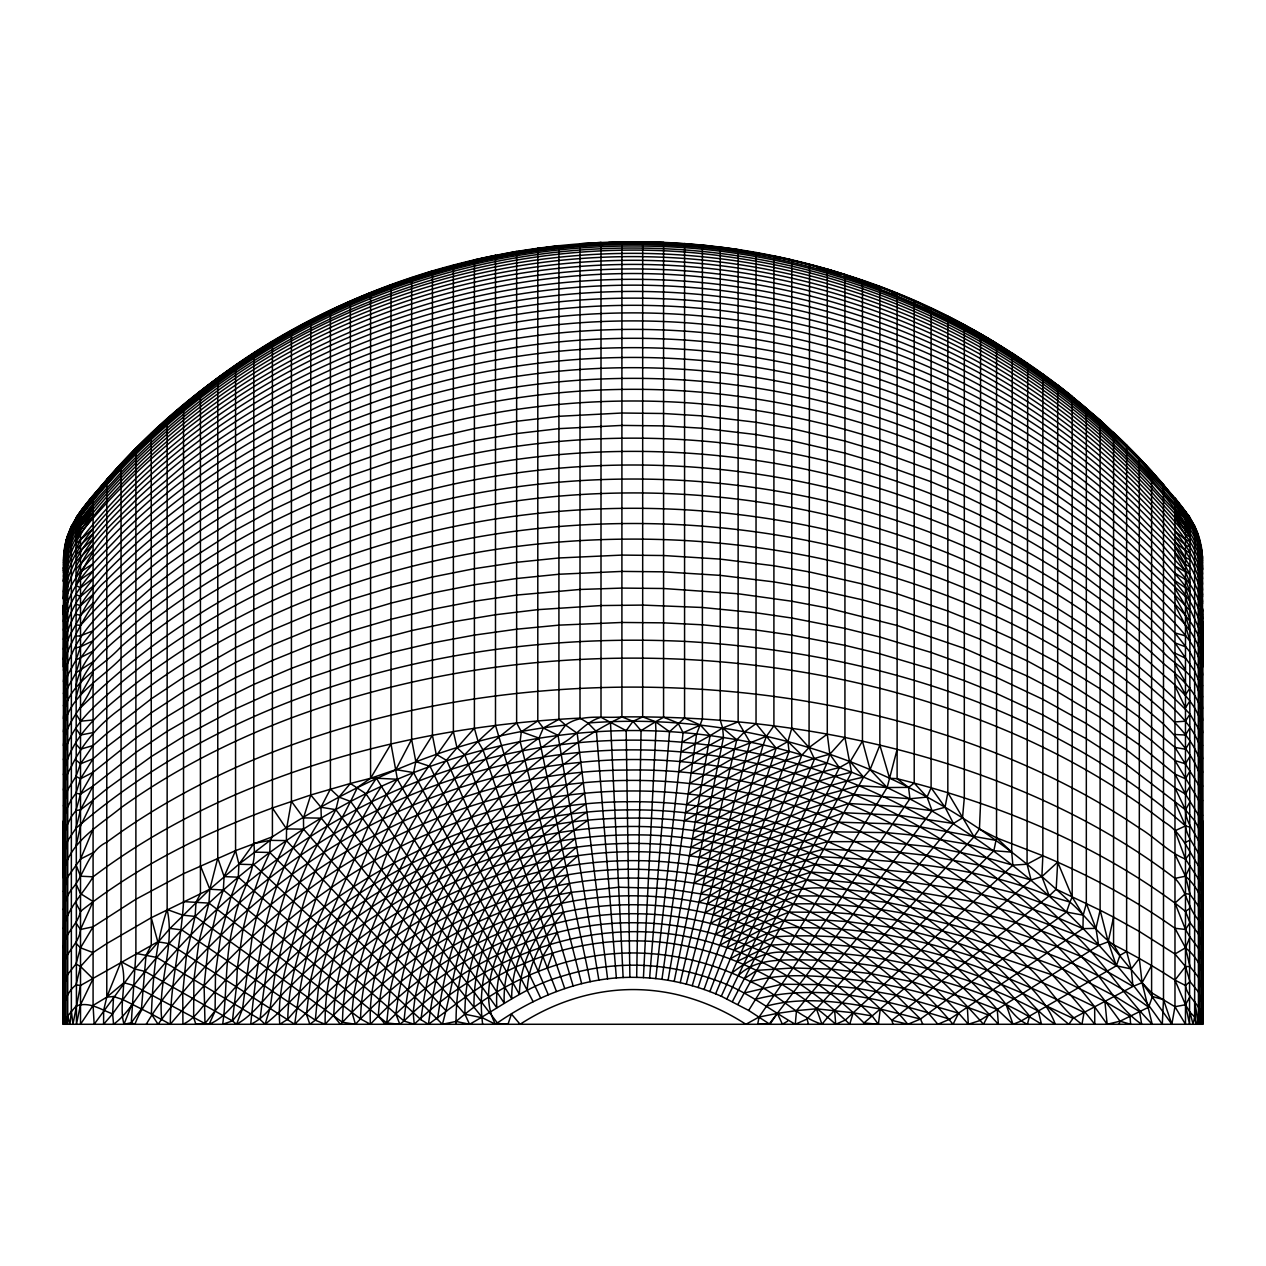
<?xml version="1.0" encoding="UTF-8"?>
<svg xmlns="http://www.w3.org/2000/svg" width="1266" height="1266" viewBox="0 0 1266 1266"><rect width="100%" height="100%" fill="white"/><g stroke="black" fill="none" stroke-linecap="round" stroke-linejoin="round"><path stroke-width="1.5" d="M63.949 602.331L63.474 667.245L63.474 605.575L63.933 654.395M63.933 860.864L63.3 1024.273L1202.7 1024.273L1202.526 608.677L1202.067 654.395M63.3 876.942L63.474 820.795L63.87 1024.273L63.933 1014.398M63.791 868.555L63.933 831.445M1202.526 933.453C1202.004 928.611 1200.5 923.927 1198.269 919.607C1187.302 907.421 1186.685 890.346 1174.975 878.382C1147.091 857.003 1117.292 838.187 1086.323 821.602C1010.79 781.375 928.69 754.33 844.928 737.492C797.896 728.14 750.232 722.047 702.393 719.009C675.601 717.363 648.746 716.683 621.907 716.904C602.98 718.677 582.123 713.375 565.57 725.086C459.969 735.973 360.351 778.685 272.412 836.81L270.149 840.355L238.926 864.219L209.824 889.238L170.04 928.421L134.75 968.981L94.159 1024.273L93.083 1005.426L93.083 495.623L80.518 511.448L80.518 1024.273L93.083 1005.426L106.787 997.149L113.56 996.516L122.944 999.634L151.35 1013.971L158.076 1024.273L161.732 1019.209C157.633 982.21 175.294 946.082 167.144 909.526L167.144 418.872C210.71 380.211 259.055 346.979 310.756 320.156M1202.7 621.258L1202.526 667.245L1202.067 605.512M1202.526 556.011L1202.7 1024.273L1202.526 820.795L1202.13 1024.273L1202.067 1014.398M1126.629 445.031L1139.321 457.865L1139.321 958.473L1142.074 982.701L1152.218 1024.273C1124.588 995.931 1103.303 961.843 1074.565 934.324C1052.901 912.074 1029.844 891.217 1005.457 871.973C957.333 834.31 903.924 803.34 847.049 780.916C776.976 753.412 701.633 739.265 626.322 740.167C526.925 741.227 428.288 768.747 341.836 817.583C291.259 846.131 244.734 881.642 203.335 922.328C185.944 939.514 169.422 957.571 153.803 976.387C139.228 991.357 130.525 1011.945 113.56 1024.273L112.627 1013.876C100.869 1009.714 88.889 1000.963 76.007 1006.169L67.731 1015.949L64.36 1024.273L63.996 550.726L63.3 1024.273L63.474 559.54M844.928 274.532C670.11 218.306 473.516 235.096 310.756 320.124L310.756 794.985L303.492 817.883L303.571 829.167L464.907 1014.193L482.552 1017.864L495.481 1024.273C536.452 995.345 585.841 976.007 636.671 977.399L641.055 730.656L633 721.303L621.907 716.904C556.043 749.14 502.475 801.821 459.558 860.674C428.478 908.355 409.361 964.423 403.996 1021.013L399.819 1024.273L386.731 1022.96L223.322 890.014L209.824 889.238L151.255 917.708L106.787 943.566L93.083 952.586L80.518 966.528L76.007 984.885C64.075 994.411 61.844 1009.936 63.569 1024.273L63.474 1007.404M63.3 614.263L63.474 605.575M67.731 1015.949L67.557 1024.273L66.069 1019.035L66.069 540.297L71.355 526.039L71.355 1010.917L69.962 1024.273L67.731 1015.949L67.731 534.869M64.36 1024.273L64.867 1001.216M863.95 1024.273L863.982 1022.944C804.195 963.6 722.744 923.674 637.637 922.787C550.299 920.936 465.698 960.498 403.996 1021.013L238.261 877.18L224.114 876.61L217.768 858.047L217.768 377.901M1063.472 389.912C1099.869 418.002 1133.181 449.936 1163.501 484.467L1163.501 999.681L1162.283 1024.273C1060.069 877.385 902.658 764.031 723.472 737.572C571.583 713.312 412.146 752.795 286.401 840.608L270.149 840.355L269.8 852.461L261.144 871.499L247.756 909.89L243.025 929.133L237.391 967.509L236.473 986.562L232.406 1020.902L236.552 1024.273C255.764 1013.607 267.094 994.095 283.125 979.631C298.38 964.407 314.411 949.991 331.201 936.476C362.899 911.203 397.334 889.302 433.969 871.91C497.855 841.605 568.576 825.464 639.346 826.508C696.3 827.299 752.969 839.105 805.762 860.405C852.414 879.316 896.012 905.443 935.289 936.872C955.608 953.266 974.804 971.006 992.861 989.87C1005.441 1000.124 1012.262 1017.69 1027.406 1024.273L1029.574 1016.076C932.124 897.151 783.417 815.193 627.493 818.153C473.041 818.944 327.894 902.357 232.406 1020.902L222.689 1024.273C227.358 990.344 224.683 955.608 234.036 922.265C237.739 895.125 257.947 871.578 253.786 843.567L253.786 353.103L272.412 341.551L272.412 836.81L235.571 850.641L183.538 873.714L135.889 899.24L93.083 926.807L80.518 929.466C79.331 944.214 64.202 952.428 63.474 967.303M636.671 977.399C663.7 977.858 690.587 983.619 715.606 993.842L814.497 759.078L809.053 747.541L809.56 264.262M151.255 433.51L167.144 418.919L135.889 448.512L135.889 953.409L131.284 1022.754L134.892 1024.273C145.194 996.88 168.362 977.02 186.513 954.754C203.225 936.618 220.838 919.338 239.321 903.022C276.906 870.074 318.162 841.304 362.329 817.915C447.61 772.719 544.111 748.523 640.707 749.931C713.802 750.912 786.55 766.373 853.98 794.478C912.454 818.96 966.923 852.667 1015.459 893.385C1038.658 912.992 1060.576 934.102 1081.085 956.495C1103.477 977.099 1116.549 1007.087 1141.663 1024.273L1139.558 1011.645L1114.697 996.152L1062.063 968.522L1037.534 959.486L964.645 936.84L919.844 924.924L897.483 920.366L853.173 914.084L831.398 912.422L788.955 912.09L752.621 927.187L719.816 945.322C611.842 909.178 494.895 947.949 414.235 1024.273L403.996 1021.013M1151.601 471.284L1174.975 498.124L1189.993 517.667L1189.549 1024.273L1185.482 1004.745L1174.975 980.137C1155.193 967.192 1134.637 955.45 1113.574 944.737C1096.878 933.422 1085.611 915.065 1069.944 902.104C1032.122 865.849 990.202 833.835 945.037 807.249C838.076 744.123 711.967 713.438 587.962 722.997L580.002 718.107C462.043 723.93 344.273 747.826 235.571 794.652C185.2 816.57 136.886 843.567 93.083 876.816C83.16 893.796 66.924 908.577 63.474 928.643M1202.526 558.385L1202.004 550.726L1201.64 1024.273L1201.133 545.472L1202.004 551.026M254.26 852.129L269.8 852.461L442.404 1024.273L456.077 1021.425L469.544 1024.273C499.405 1007.704 527.083 985.992 560.68 976.687C587.503 968.031 615.877 964.091 644.046 965.436C668.068 966.591 691.853 971.56 714.42 979.821C744.06 989.442 768.826 1009.097 795.285 1024.273L807.059 1019.019L974.045 836.81L979.441 828.929L980.549 803.34L980.549 333.908L947.823 316.342L914.21 300.548L914.21 783.1L927.044 797.074L932.092 810.778L769.127 1024.115L757.701 1024.273L759.062 1017.041L909.969 798.767L908.545 787.389L897.119 778.717L889.571 778.226L879.854 745.12L879.854 286.559L827.284 269.12L827.284 734.138L829.816 754.251L826.999 763.224L721.288 996.247L715.606 993.842M1042.852 373.976L1042.852 855.753L1041.886 876.61L1049.213 895.853L1069.944 902.104L1072.175 896.961L1072.175 396.305C1033.642 365.431 991.927 338.56 947.823 316.373L947.823 792.69L945.037 807.249L953.456 823.486L796.488 1010.616L795.285 1024.273M63.3 570.713L63.474 567.279M643.429 977.621L655.915 731.052L655.551 721.731L663.574 717.268L678.038 722.997L683.086 732.729L655.788 978.586M71.355 527.21C87.481 497.127 113.623 473.88 135.889 448.433L121.061 463.894L121.061 961.685L106.787 997.149L103.638 1010.379L103.606 1024.273L112.627 1013.876L113.56 996.516M183.538 404.74L183.538 901.614C181.244 942.727 170.388 982.827 170.309 1024.273L151.35 1013.971C152.996 978.745 155.702 943.075 167.144 909.526L182.795 915.176L195.091 916.41L342.5 1022.263L355.445 1024.273C427.338 946.193 530.596 893.574 638.111 895.869C678.513 896.47 718.708 904.399 756.467 918.705C813.832 941.572 868.634 976.228 907.833 1024.273L920.477 1019.051L1066.494 912.074L1069.944 902.104M893.036 1024.273L891.818 1020.317L1049.213 895.853L1056.176 889.238L1057.68 862.162L1057.68 384.959L1100.122 420.011L1100.122 910.222L1095.945 928.405L1098.635 945.417L979.504 1020.681L968.3 1024.273C886.817 928.421 766.167 861.798 638.744 860.674C574.606 859.693 510.546 874.79 452.991 902.911C391.969 931.396 341.678 977.099 294.693 1024.273L169.011 943.597L157.791 941.809L80.518 985.486L76.007 984.885M495.497 255.352L474.402 259.91L474.402 728.282C436.517 770.266 398.837 814.908 381.319 869.726C356.173 914.748 335.585 963.695 333.718 1015.965L340.348 1024.273L342.5 1022.263C342.928 964.945 367.251 912.042 394.058 862.684C413.982 808.23 452.421 763.192 495.497 725.418L495.497 255.273M217.768 858.047L209.824 889.238L208.937 903.101L198.968 941.524L193.888 979.742L193.635 1017.5L195.866 1024.273L209.127 1024.273C229.7 1015.648 239.622 994.237 255.732 979.9C271.098 963.917 287.271 948.725 304.22 934.419C337.262 906.741 373.328 882.608 411.83 863.206C482.124 827.774 560.838 808.737 639.646 809.908C699.196 810.715 758.476 822.932 813.753 845.008C862.447 864.551 908.023 891.533 949.12 924.085C970.31 940.986 990.344 959.296 1009.192 978.76C1024.558 994.032 1036.648 1012.61 1055.306 1024.273C1045.384 997.339 1021.488 979.441 1002.64 958.853C982.748 939.657 961.654 921.727 939.419 905.285C898.86 875.597 854.423 851.1 807.328 833.455C749.899 812.028 688.562 800.982 627.256 801.742C461.03 802.517 305.233 894.097 204.997 1023.561L133.721 985.47L123.926 982.701L106.787 997.149L106.787 479.545L121.061 463.815C102.372 486.666 78.207 506.875 67.731 535.217M391.004 284.755L391.004 743.981L397.397 779.255L386.557 794.716L368.374 826.445L324.254 930.035L318.589 946.889L310.439 980.628L306.435 1014.177L309.838 1024.273L315.313 1020.174L318.557 986.831L321.722 970.057L331.201 936.476L337.579 919.749L353.641 886.58L367.52 851.512L382.728 819.118L391.843 803.324L413.586 772.592L415.818 761.626L432.434 735.293L432.434 270.971L391.004 285.087L350.365 301.514M558.923 719.31L543.336 728.013L539 738.125C487.457 773.035 452.563 825.29 421.594 877.987C400.99 921.648 380.844 967.192 378.344 1016.139L385.196 1024.273L386.731 1022.96L390.007 991.009L397.508 958.995L419.98 899.303L433.969 871.91L442.34 858.475L471.411 817.266L495.955 787.753L524.915 760.296L558.037 735.372L565.57 725.086L558.923 719.31L558.923 245.572M66.069 1019.035L65.69 1024.273L64.867 1021.978L64.867 545.488L63.996 551.881M1201.133 545.773L1199.931 540.297L1199.931 1009.872L1198.269 1021.915L1196.038 1024.273L1194.645 1001.643L1198.269 1021.915L1200.31 1024.273L1201.133 1012.863C1197.81 1002.466 1187.128 996.753 1185.482 985.486L1174.975 980.137L1185.482 966.528L1189.993 966.575L1198.269 976.956L1202.526 989.711M63.632 878.667L63.901 875.075M533.144 1001.707L413.586 772.592L395.894 769.617L370.574 778.305L357.439 787.389C338.37 827.742 313.319 865.643 301.83 909.241C292.668 947.031 276.494 984.632 279.77 1024.273L287.778 1019.225C288.458 977.225 303.555 937.837 316.073 898.401C331.739 856.417 351.014 815.272 376.429 778.226L397.397 779.255L519.361 994.269C520.231 954.248 545.314 920.509 571.425 892.324L618.805 887.229L665.789 888.463L709.672 895.299L735.324 901.914L760.296 910.286L800.017 927.772L844.121 953.82L871.198 973.712L896.36 995.266L920.477 1019.051L922.787 1024.273M907.833 1024.273L891.818 1020.317C825.685 952.079 734.027 905.728 637.953 904.794C536.61 902.642 439.033 951.383 370.4 1024.273L360.541 1018.908C361.68 968.363 382.585 921.711 404.234 877.053C430.187 828.866 457.105 779.508 501.463 745.421L495.497 725.418M649.616 978.017L669.524 731.732L684.574 718.044L684.574 243.547M63.474 947.791C64.028 933.39 77.812 924.971 80.518 911.378C137.867 866.102 204.079 833.155 272.412 807.977L286.559 828.929L303.571 829.167C267.363 887.719 257.409 957.128 250.7 1024.273C268.123 1016.471 276.763 997.386 291.275 985.486C306.166 970.516 321.849 956.321 338.259 943.028C365.7 920.999 395.245 901.566 426.563 885.52C488.644 853.711 557.926 835.718 627.746 834.927C769.506 832.268 905.332 903.94 997.244 1009.477L998.368 1024.273C939.831 960.039 870.692 903.101 788.354 872.48C740.768 854.249 690.017 844.153 639.045 843.441C571.567 842.428 504.137 858.047 443.385 887.26C408.396 904.082 375.575 925.24 345.412 949.658C315.867 971.544 293.57 1001.438 265.1 1024.273L260.068 1019.462C268.234 949.674 281.543 877.686 321.295 818.137L320.963 807.249L330.41 789.05L330.41 310.344L370.574 292.683M63.3 581.331L63.996 574.194M63.474 558.48L63.996 550.884M63.474 560.268L63.996 554.255M63.474 562.864C66.148 524.203 97.102 495.686 121.061 468.309C165.609 421.151 216.708 380.243 272.412 347.026C383.614 280.783 513.284 246.221 642.685 248.104C760.597 249.655 877.955 281.321 980.549 339.478C1028.498 366.665 1073.252 399.486 1113.574 437.087C1143.451 468.578 1179.453 497.728 1198.269 537.496M63.474 565.301C65.99 526.893 97.387 499.516 121.061 472.455C170.641 420.217 228.339 375.749 291.417 340.981C410.564 275.26 548.89 245.208 684.574 255.226C800.476 263.597 914.163 300.944 1012.278 363.279C1063.487 395.815 1110.456 434.998 1151.601 479.592C1171.097 503.362 1198.316 525.358 1202.004 557.879M63.474 568.561L63.996 562.025M63.474 572.77C66.338 534.141 96.564 505.071 121.061 477.994C170.704 426.041 228.402 381.889 291.417 347.375C410.69 282.017 548.953 252.251 684.574 262.173C800.397 270.481 914.052 307.543 1012.278 369.53C1063.44 401.828 1110.424 440.742 1151.601 485.084C1170.544 508.568 1199.076 528.539 1202.004 561.012M63.474 576.489C67.098 538.066 96.169 508.236 121.061 481.286C170.72 429.506 228.434 385.529 291.417 351.157C410.77 286.005 548.985 256.397 684.574 266.271C806.458 274.975 925.968 315.44 1027.723 383.202C1077.809 416.577 1123.591 456.393 1163.501 501.463C1181.621 520.627 1201.861 541.848 1202.526 569.937M63.474 581.173C67.589 542.718 95.646 511.875 121.061 484.957C170.752 433.336 228.481 389.548 291.417 355.335C410.849 290.42 549.017 260.97 684.574 270.813C800.286 279.058 913.91 315.74 1012.278 377.315C1063.393 409.345 1110.377 447.942 1151.601 491.983C1171.145 515.278 1198.506 536.61 1202.004 568.956M63.474 591.95C67.145 553.812 95.868 524.425 121.061 498.092C170.863 447.104 228.608 403.981 291.417 370.321C411.134 306.198 549.159 277.317 684.574 286.986C800.112 295.105 913.672 331.138 1012.278 391.985C1063.298 423.509 1110.314 461.536 1151.601 505.039C1172.791 528.064 1197.019 552.783 1202.004 585.05M63.996 590.684C62.667 616.131 63.442 575.761 64.867 576.077C67.13 562.832 74.979 551.707 80.518 539.743C123.973 484.53 177.256 437.371 235.571 398.347C355.208 318.858 499.168 277.333 642.685 279.39C766.436 280.973 889.697 314.712 996.548 377.236C1048.612 407.715 1096.767 444.841 1139.321 487.632C1163.644 514.851 1196.117 540.93 1202.004 579.132M63.474 598.549C67.81 560.316 95.029 529.52 121.061 503.219C170.91 452.453 228.655 409.583 291.417 376.129C411.244 312.306 549.207 283.631 684.574 293.237C806.11 301.719 925.509 340.981 1027.723 407.43C1077.651 439.919 1123.48 478.77 1163.501 522.921C1181.637 543.7 1200.136 568.086 1202.526 596.602M63.474 605.67C67.446 574.432 85.914 546.311 106.787 523.618C149.989 477.155 199.664 436.802 253.786 403.727C364.133 336.424 492.759 300.105 621.907 298.222C734.043 296.529 846.543 320.63 947.823 368.897C997.117 392.428 1043.722 421.578 1086.323 455.776C1109.317 474.307 1131.139 494.278 1151.601 515.563C1164.847 527.384 1173.962 544.871 1189.993 553.036M63.474 613.345C64.519 583.61 88.161 562.436 106.787 542.022C150.1 496.335 199.806 456.804 253.786 424.458C364.529 358.246 493.012 322.846 621.907 320.978C733.9 319.333 846.289 342.864 947.823 390.292C997.022 413.333 1043.627 441.881 1086.323 475.478C1109.285 493.645 1131.108 513.221 1151.601 534.11C1165.495 546.548 1175.544 563.196 1189.993 574.685L1198.269 591.016L1202.526 611.098M63.474 621.559C66.148 584.734 98.004 559.667 121.061 534.363C171.147 484.989 228.94 443.591 291.417 411.355C411.877 349.321 549.491 321.896 684.574 331.122C805.651 339.335 924.876 376.983 1027.723 441.644C1077.461 472.978 1123.306 510.515 1163.501 553.432C1180.387 572.596 1201.861 591.57 1202.526 619.153M63.474 630.294C66.876 593.532 97.181 566.82 121.061 541.706C171.211 492.664 229.004 451.598 291.417 419.647C412.02 358.025 549.555 330.885 684.574 340.032C805.54 348.166 924.734 385.45 1027.723 449.699C1077.413 480.764 1123.258 518 1163.501 560.632C1180.276 580.176 1201.418 600.163 1202.526 627.73M63.474 639.536C67.668 602.774 96.263 574.353 121.061 549.428C171.274 500.719 229.067 460.001 291.417 428.335C412.162 367.156 549.618 340.317 684.574 349.369C805.445 357.455 924.591 394.343 1027.723 458.165C1077.366 488.945 1123.227 525.865 1163.501 568.197C1180.228 588.136 1200.88 609.247 1202.526 636.845M1189.993 966.575L1185.482 947.838L1174.975 928.279C1133.925 899.097 1089.219 875.328 1042.852 855.753L1027.074 864.219L1012.863 865.137L845.403 1020.016L835.718 1024.273C781.201 975.801 711.35 941.334 637.32 940.907C598.549 940.258 559.794 948.281 524.187 963.505C488.502 977.415 459.036 1002.308 428.43 1024.273L420.945 1019.7C427.117 969.74 441.09 919.512 467.771 876.404C497.918 831.952 538.604 795.143 580.793 762.338C790.981 740.135 999.349 851.876 1120.03 1021.203L1130.617 1024.273L1130.032 1016.313L1104.886 1001.374L1052.03 974.852L957.46 942.996L913.134 931.665L891.058 927.377L847.429 921.616L826.033 920.176L784.429 920.271L760.265 930.225L726.937 947.664L719.816 945.322M63.474 649.331C67.035 619.296 87.259 593.374 106.787 571.694C150.29 527.226 200.028 488.993 253.786 457.77C365.146 393.315 493.408 359.354 621.907 357.518C733.679 355.936 845.894 378.566 947.823 424.68C996.864 446.93 1043.485 474.56 1086.323 507.223C1122.736 533.208 1152.392 567.041 1185.482 596.571C1189.534 613.567 1202.399 627.62 1202.526 645.787M63.474 659.633C64.139 650.138 67.003 640.913 71.355 632.478C82.148 614.311 90.013 593.865 106.787 580.018C150.338 535.898 200.075 498.029 253.786 467.122C365.304 403.142 493.503 369.577 621.907 367.757C733.631 366.19 845.799 388.567 947.823 434.317C1040.383 474.56 1121.201 537.449 1189.993 610.576M63.474 670.442C64.139 661.042 67.003 651.911 71.355 643.587C83.857 617.808 97.83 592.741 121.061 574.796C171.48 527.194 229.288 487.632 291.417 456.915C412.653 397.144 549.84 371.255 684.574 380.022C805.097 387.887 924.117 423.556 1027.723 485.938C1077.208 515.816 1123.084 551.723 1163.501 593.074C1181.194 610.07 1201.861 628.648 1202.526 655.155M63.474 681.757C64.139 672.452 67.019 663.431 71.355 655.202C81.435 630.183 101.454 611.7 121.061 593.548C171.622 546.754 229.447 508.03 291.417 477.994C412.985 419.268 549.982 394.058 684.574 402.62C804.86 410.326 923.753 445.11 1027.723 506.447C1077.081 535.66 1122.974 570.824 1163.501 611.462C1180.703 629.281 1201.212 648.778 1202.526 675.221M63.474 693.562L67.731 675.079L76.007 660.045L80.518 646.815L93.083 630.753L121.061 603.471L167.144 564.905L200.424 541.057L235.571 518.886L272.412 498.567L310.756 480.225L350.365 463.957L391.004 449.889L432.434 438.068L474.402 428.525L516.639 421.277L558.923 416.308L621.907 413.017L663.574 413.507L702.393 415.897L756.039 422.274L791.756 428.557L844.928 441.059L879.854 451.44L931.111 470.002L964.312 484.308L996.548 500.102L1042.852 526.403L1086.323 555.568L1126.629 587.297L1151.601 609.674L1174.975 632.905L1189.993 652.132L1198.269 667.277L1202.526 685.919M63.474 705.874L67.731 687.612L76.007 672.784L80.518 658.178L93.083 640.723L106.787 627.097L151.255 587.978L183.538 563.623L235.571 530.106L272.412 510.008L310.756 491.857L350.365 475.779L391.004 461.868L432.434 450.174L474.402 440.742L516.639 433.573L558.923 428.652L621.907 425.408L663.574 425.898L702.393 428.24L756.039 434.555L791.756 440.774L844.928 453.133L879.854 463.403L931.111 481.76L964.312 495.908L996.548 511.527L1042.852 537.528L1086.323 566.377L1126.629 597.742L1151.601 619.881L1174.975 642.859L1194.645 670.901L1199.931 683.339L1202.526 697.028M63.474 718.661C64.519 683.925 100.789 669.398 121.061 646.689C172.049 602.157 229.906 565.791 291.417 537.654C413.935 481.887 550.394 458.529 684.574 466.537C804.195 473.8 922.787 506.147 1027.723 564.509C1076.749 591.887 1122.673 624.961 1163.501 663.59C1181.669 678.481 1201.545 694.939 1202.526 720.528M63.474 731.922C65.389 697.613 99.824 680.396 121.061 658.352C172.144 614.327 230.001 578.467 291.417 550.742C414.14 495.623 550.473 472.661 684.574 480.542C804.068 487.726 922.582 519.535 1027.723 577.249C1076.686 604.23 1122.61 636.861 1163.501 675.031C1181.336 690.081 1201.244 707.789 1202.526 732.919M63.474 745.69C64.756 721.81 85.423 705.589 93.083 684.036M63.474 759.917C67.446 726.146 97.371 703.659 121.061 682.706C172.334 639.726 230.206 604.911 291.417 578.024C414.552 524.282 550.647 502.127 684.574 509.755C803.783 516.75 922.154 547.482 1027.723 603.819C1076.527 629.977 1122.467 661.675 1163.501 698.927C1180.861 714.958 1200.374 733.916 1202.526 758.888M63.474 774.808C68.68 741.132 95.805 715.891 121.061 695.366C172.445 652.94 230.317 618.678 291.417 592.219C414.757 539.189 550.742 517.446 684.574 524.947C803.641 531.831 921.933 562.025 1027.723 617.634C1076.448 643.381 1122.404 674.572 1163.501 711.365C1180.672 727.839 1199.836 747.526 1202.526 772.466M581.632 983.635L520.12 741.48L521.323 731.748L516.639 722.965L516.639 251.38L474.402 260.147L432.434 271.288M170.04 928.421L181.798 929.924L315.313 1020.174L325.14 1024.273C404.503 936.713 518.19 875.281 638.428 878.161C753.238 879.696 864.662 936.982 937.869 1024.273L949.769 1019.162L1082.952 928.611L1083.205 915.176L1072.175 896.961L1057.68 862.162L1041.886 876.61L1031.094 880.012L863.982 1022.944L878.398 1024.273L880.281 1009.002C842.855 1002.15 804.1 995.978 766.642 1006.074M63.474 790.158C64.155 781.787 67.082 773.763 71.355 766.595C82.591 743.189 99.777 723.598 121.061 708.359C172.556 666.486 230.428 632.778 291.417 606.778C414.963 554.461 550.821 533.144 684.574 540.519C803.499 547.292 921.711 576.916 1027.723 631.797C1076.369 657.101 1122.325 687.818 1163.501 724.105C1180.498 741.037 1199.218 761.515 1202.526 786.439M437.514 1018.972C443.97 975.342 453.497 930.921 476.127 892.451C501.257 846.669 544.412 815.81 583.325 782.768C658.336 775.536 734.755 785.015 805.92 809.67C921.885 848.916 1019.526 929.228 1094.774 1024.273L1094.663 1006.818C984.188 864.14 809.512 766.61 626.765 770.06C442.689 770.852 269.848 873.429 161.732 1019.209M428.43 1024.273C434.95 975.833 446.423 926.665 471.933 884.396C499.374 839.073 542.133 806.094 582.043 772.45M63.474 805.967L67.731 789.652L76.007 776.39L80.518 763.825L93.083 745.516L106.787 733.473L151.255 698.864L183.538 677.326L235.571 647.686L272.412 629.914L310.756 613.868L350.365 599.657L391.004 587.345L432.434 576.995L474.402 568.656L516.639 562.31L558.923 557.974L621.907 555.094L663.574 555.521L720.259 559.113L773.906 565.76L809.56 571.963L862.447 583.99L897.119 593.77L947.823 611.019L980.549 624.185L1012.278 638.618L1057.68 662.498L1100.122 688.783L1139.321 717.205L1174.975 747.399L1198.269 784.366L1202.526 800.792M63.474 822.22L66.069 810.319L71.355 799.526L76.007 793.212L80.518 778.796L93.083 758.745L106.787 746.877L151.255 712.853L183.538 691.663L235.571 662.498L272.412 645.011L310.756 629.234L350.365 615.244L391.004 603.138L432.434 592.963L474.402 584.75L516.639 578.515L558.923 574.242L621.907 571.409L663.574 571.836L720.259 575.365L773.906 581.901L809.56 588.01L862.447 599.831L897.119 609.452L947.823 626.433L980.549 639.377L1027.723 661.121L1072.175 685.428L1113.574 712.03L1151.601 740.61L1174.975 760.597L1198.269 799.384L1202.526 815.51M63.585 614.912L63.996 611.763M63.474 838.915L66.069 827.252L71.355 816.681L76.007 810.493L80.518 794.146L93.083 772.26L135.889 738.015L167.144 716.556L200.424 696.379L235.571 677.642L272.412 660.441L310.756 644.932L350.365 631.18L391.004 619.28L432.434 609.278L474.402 601.208L516.639 595.067L580.002 589.465L621.907 588.089L663.574 588.5L738.141 593.77L791.756 601.223L827.284 607.933L897.119 625.483L964.312 648.382L1027.723 676.281L1057.68 691.948L1100.122 717.379L1139.321 744.867L1174.975 774.064L1185.482 778.796L1189.993 771.026M63.474 856.038L67.731 840.687L76.007 828.217L80.518 809.844L93.083 786.044L135.889 752.415L167.144 731.337L217.768 702.108L253.786 684.447L291.417 668.369L330.41 653.968L370.574 641.371L411.64 630.595L453.37 621.717L495.497 614.738L537.797 609.658L601.002 605.559L642.685 605.085L702.393 607.49L756.039 612.791L791.756 618.014L844.928 628.411L879.854 637.035L931.111 652.465L964.312 664.349L996.548 677.468L1042.852 699.323L1086.323 723.566L1126.629 749.931L1174.975 787.832L1185.482 794.146L1198.269 814.766L1202.526 830.607M63.474 873.572C68.032 842.855 99.175 825.701 121.061 807.661C173.379 770.092 231.219 740.594 291.417 717.901C416.514 671.217 551.438 652.971 684.574 659.364C802.486 665.378 920.081 690.872 1027.723 740.009C1075.768 762.116 1121.723 789.05 1163.501 821.571C1180.956 831.525 1187.951 849.644 1198.269 865.469C1200.516 870.138 1202.02 875.17 1202.526 880.345M63.474 891.533L67.731 876.879L80.518 859.092L93.083 829.088M661.944 979.346L696.601 734.043L702.393 719.009L702.393 245.098L720.259 247.424M63.474 909.89C64.17 902.547 67.193 895.632 71.355 889.602C85.044 874.869 87.275 851.464 106.787 842.175C152.11 808.673 201.911 781.549 253.786 759.727C370.068 711.286 496.209 688.657 621.907 687.153C732.159 686.14 842.871 701.538 947.823 735.768C995.646 751.482 1042.219 771.184 1086.323 795.507C1104.458 805.572 1122.151 816.396 1139.321 828.027C1155.32 837.522 1168.091 852.113 1185.482 859.092L1198.269 878.683L1202.526 893.305M63.474 987.179L67.731 974.361L76.007 963.948L80.518 947.838L93.083 926.807M527.178 990.265C528.682 960.403 545.155 934.767 563.497 912.216M63.996 553.195L64.867 547.403M63.996 554.999L67.731 538.446M63.996 563.323C69.361 527.242 98.02 500.988 121.061 475.051C165.656 428.225 216.755 387.681 272.412 354.781C383.788 288.996 513.379 254.83 642.685 256.681C754.346 258.169 865.533 286.322 964.312 338.449C1013.022 364.181 1058.724 395.609 1100.122 431.959C1132.579 462.628 1167.758 492.965 1189.993 532.068M442.404 1024.273C453.988 982.827 457.358 938.217 480.368 900.569C504.026 855.341 545.171 823.834 584.623 793.276C657.687 786.202 732.144 795.475 801.425 819.577C853.759 837.775 903.085 864.251 947.838 896.866C976.26 917.739 1002.862 941.065 1027.47 966.338C1047.409 983.951 1060.338 1008.986 1081.971 1024.273L1084.044 1012.468C1018.671 980.58 950.434 952.174 877.987 941.635C844.042 936.492 809.575 934.45 775.283 936.808C759.822 943.123 744.756 950.434 730.324 958.884M668.068 980.28L710.068 735.657L722.664 728.013L738.141 721.842L738.141 249.576L720.259 247.186M291.417 330.537L291.417 801.299L286.559 828.929L286.401 840.608L268.788 878.604L256.476 916.98L252.282 936.207L242.502 1008.923L236.552 1024.273M1056.176 889.238L1100.122 910.222L1108.193 941.793L1142.074 982.701L1171.841 1024.273L1174.975 1006.707L1174.975 498.124C1185.498 510.768 1196.117 524.219 1199.931 540.598M294.693 1024.273C300.359 984.204 306.562 943.597 324.539 906.804C338.987 864.836 357.075 823.596 381.414 786.344M980.549 333.923L996.548 343.339L996.548 837.855L993.842 850.72L827.189 1017.848L821.966 1024.273C795.365 1015.696 776.644 992.18 750.485 981.672C740.278 976.513 729.754 971.972 718.977 968.094C695.113 959.565 669.999 954.469 644.663 953.282C575.888 949.69 507.824 976.861 456.077 1021.425L456.108 1024.273M674.177 981.387L723.472 737.572L722.664 728.013L720.259 720.275L720.259 247.107M1139.321 958.473L1131.25 968.965L1116.343 965.784L1108.193 941.793L1113.574 917.138L1100.122 910.222M80.518 985.486L72.937 1024.273L71.355 1010.917M76.007 846.368L80.518 825.907L93.083 800.128L106.787 788.876L151.255 756.609L183.538 736.511L235.571 708.849L272.412 692.265L310.756 677.294L350.365 664.033L391.004 652.544L432.434 642.891L474.402 635.105L516.639 629.202L558.923 625.135L621.907 622.461L663.574 622.856L702.393 624.803L756.039 630.009L791.756 635.136L844.928 645.344L879.854 653.81L931.111 668.954L964.312 680.633L996.548 693.515L1042.852 714.974L1086.323 738.774L1126.629 764.664L1185.482 809.844L1194.645 820.685L1198.269 827.189L1202.526 842.729M64.867 545.82L66.069 540.297M64.867 546.643L66.069 541.104M64.867 547.956L67.731 536.816M64.867 549.76C74.726 509.296 109.351 481.349 135.889 451.456C181.988 405.452 234.479 365.921 291.417 334.287C398.204 274.991 520.563 244.306 642.685 246.063C854.218 247.566 1061.05 351.394 1189.993 518.87C1129.984 437.625 1049.941 371.777 961.005 324.27M680.238 982.669L736.78 739.787L744.677 731.748L756.039 723.693L756.039 252.535M76.007 699.766C80.676 664.951 111.756 644.362 135.889 622.619C156.462 605.544 178.031 589.703 200.424 575.08C253.342 540.772 310.787 513.616 370.574 493.566C488.36 454.288 614.991 442.53 738.141 457.912C845.197 471.411 950.022 505.593 1042.852 560.917C1086.26 586.886 1126.962 617.46 1163.501 652.465C1175.101 665.52 1193.284 671.914 1198.269 690.35C1200.564 696.205 1202.02 702.361 1202.526 708.628M721.288 996.247L748.665 1010.442L887.134 787.531L897.119 749.377M686.251 984.125L750.01 742.303L738.141 721.842M1086.323 407.984L1086.323 903.497L1083.205 915.176L1066.494 912.074L1015.459 893.385L964.059 880.598L912.153 872.717L838.772 865.374L815.336 864.377L788.354 872.48L762.638 882.18L738.379 893.369L705.067 912.786M76.007 686.03C82.037 652.639 112.848 633.174 135.889 611.478C156.446 594.213 178.031 578.166 200.424 563.37C247.297 532.606 297.795 507.492 350.365 488.011C456.773 448.797 571.441 432.798 684.574 439.729C780.853 445.711 876.23 468.373 964.312 507.903C1007.071 527.178 1048.058 550.409 1086.323 577.565C1121.676 605.101 1161.413 631.449 1185.482 669.951M704.023 989.474L789.066 751.545L787.911 741.544L791.756 728.314L791.756 259.878L773.906 256.049L773.906 725.845L766.436 736.274L763.145 745.104L692.233 985.739M1119.112 1024.273L1120.03 1021.203L1148.61 1007.23L1152.44 996.516L1151.601 992.766L1151.601 471.047L1139.321 457.96M538.208 971.433L542.813 956.289L557.214 932.504M878.398 1024.273L872.163 1015.965L853.221 1012.784L849.723 1024.273C814.829 990.503 772.925 963.553 726.937 947.664M66.069 540.645L67.731 535.027M66.069 541.468L67.731 535.676M66.069 542.798C81.404 498.82 120.381 468.341 151.255 435.282C198.857 390.514 252.694 352.439 310.756 322.45C418.999 266.588 541.88 239.654 663.574 245.018C868.017 252.694 1065.624 355.699 1189.993 517.984L1163.501 484.688M265.1 1024.273L270.101 1007.973L275.102 973.87L288.047 920.382L299.757 882.196L307.638 863.238L335.854 809.686L338.956 797.074L350.365 783.48L370.574 778.305L376.429 778.226L511.686 998.542C511.385 953.44 539.585 914.685 569.589 883.589M698.152 987.527L776.169 748.19L787.911 741.544L801.853 755.185L709.846 991.579M1189.993 574.685C1178.899 551.042 1156.428 534.616 1139.321 515.23C1122.436 498.788 1104.743 483.201 1086.323 468.531C1048.454 438.511 1007.467 412.479 964.312 390.751C877.338 347.137 781.597 321.358 684.574 314.648C563.781 306.293 440.964 327.625 330.41 377.126C278.172 400.594 228.687 430.234 183.538 465.477C143.833 500.893 94.222 533.382 76.007 585.509L80.518 587.851L93.083 578.325M744.345 978.65L756.736 970.373L792.991 967.968L831.319 969.091L871.198 973.712L912.153 981.751L975.975 1001.343L997.244 1009.477L1013.022 1024.273L1020.744 1021.203L1116.343 965.784L1119.967 955.324L1126.629 951.526L1126.629 444.967L1113.574 432.402L1113.574 944.737L1119.967 955.324M547.355 967.984L552.593 953.076M76.007 577.011C85.819 544.934 113.402 523.317 135.889 500.054C156.319 480.779 177.873 462.739 200.424 445.996C252.567 407.525 310.028 376.366 370.574 353.277C487.062 308.967 614.801 295.089 738.141 312.734C846.78 328.242 952.016 368.2 1042.852 429.886C1086.877 459.827 1127.5 494.769 1163.501 534.015C1182.681 552.704 1200.579 575.777 1202.526 603.581M151.255 433.447L151.255 945.338L146.033 955.339L141.428 1008.97L131.284 1022.754L123.989 1024.273L131.949 1004.191M879.854 745.12L870.106 769.617L863.586 777.134L737.936 1004.349M67.731 536.04L71.355 526.846M1113.574 917.138L1139.321 931.444L1174.975 953.994L1185.482 947.838L1189.993 937.077L1185.482 929.466L1174.975 903.069C1092.542 842.412 995.978 803.34 897.119 778.717L897.119 293.316L879.854 286.559M1086.323 408.301C1039.259 368.311 986.673 335.11 931.111 308.255L931.111 787.753L927.044 797.074L909.969 798.767L853.98 794.478L837.696 798.925L805.92 809.67L775.536 822.773L748.617 832.68L723.139 844.232L699.259 857.335C545.33 830.464 386.985 902.247 287.778 1019.225M235.571 365.241L235.571 850.641L224.114 876.61L223.322 890.014L216.992 909.241L208.083 947.696L204.111 985.866L204.997 1023.561M209.127 1024.273L215.093 1011.107L215.489 973.206L220.822 934.878L231.172 896.391L238.261 877.18L238.926 864.219L235.571 850.641M1202.526 919.876L1198.269 905.76L1189.993 894.287L1185.482 876.199L1189.993 866.799M726.921 998.811L839.358 767.623L850.182 761.61L862.447 741.164L862.447 280.277M146.27 1024.273C168.805 985.454 202.212 953.662 234.036 922.265C266.73 892.008 302.416 864.979 340.617 842.064C413.571 798.371 496.066 770.361 580.793 762.338M732.46 1001.501L851.543 772.26L844.928 737.492L844.928 274.453M395.894 769.617L411.64 739.423L411.64 277.523M71.355 526.371L80.518 511.448L93.083 495.623M737.049 961.511L770.678 945.148L789.921 944.025L829.879 944.594L850.451 946.272L892.483 952.364L935.242 962.002L957.254 968.569L1001.09 984.268L1022.786 993.335L1046.745 1006.122L1068.805 1024.273L1073.03 1018.339L1132.991 986.404L1142.074 982.701L1151.601 965.562M72.289 526.324L75.074 521.323M80.518 694.765L93.083 672.705M1202.526 855.041C1201.925 837.95 1185.894 827.046 1185.482 809.844L1189.993 801.9M1142.074 982.701L1151.601 992.766L1174.975 1006.707L1185.482 1004.745L1189.993 996.833M1189.993 786.265L1185.482 794.146L1174.975 774.064M1189.993 756.166L1185.482 763.825L1174.975 760.597M391.004 743.981L370.574 778.305L370.574 292.636M1189.993 741.718L1185.482 749.235L1174.975 747.399M1189.993 727.649L1185.482 735.024L1174.975 734.517M80.518 707.789C371.903 420.47 903.196 420.075 1189.993 714.008L1185.482 721.209L1174.975 721.921M1189.993 700.778L1185.482 707.789L1174.975 686.061M1189.993 894.287L1185.482 893.622L1174.975 903.069L1185.482 911.378L1189.993 922.613L1185.482 929.466L1174.975 928.279M1189.993 687.96L1185.482 694.765L1174.975 674.762M80.518 511.274L76.007 517.841L106.787 479.545M112.627 1013.876C160.086 946.778 218.717 887.371 286.401 840.608L446.55 1011.265M629.898 977.384L626.179 730.64L633 721.303L642.685 716.888L655.551 721.731L669.524 731.732M76.007 518.49L82.812 509.454M90.804 499.991L93.083 496.937L87.37 503.963M453.37 265.069L453.37 731.59C434.539 758.413 415.295 784.651 397.271 812.155C385.434 832.648 375.717 854.376 368.849 877.037C342.311 921.268 324.428 972.288 325.14 1024.273M76.007 518.031C274.595 248.12 672.056 163.393 964.312 326.09M85.091 506.495L93.083 496.161M80.518 511.591L93.083 495.734M1189.993 853.379L1185.482 859.092L1174.975 830.765L1185.482 825.907L1189.993 827.189M80.518 512.398L82.812 509.597M93.083 499.864L76.007 520.231M93.083 497.206L76.007 518.87L93.083 498.361M96.817 492.553L100.568 488.154M93.083 515.879L76.007 534.505M76.007 522.083C228.371 323.558 491.034 218.876 738.141 258.327C847.492 274.69 952.839 317.101 1042.852 381.335C1087.114 412.953 1127.705 449.683 1163.501 490.654C1179.77 509.692 1199.582 528.919 1202.004 555.315M684.32 820.969C730.609 794.241 777.387 767.259 829.816 754.251L844.928 737.492M106.787 480.843L109.382 477.978M114.573 472.25L121.061 465.081M93.083 550.568L76.007 569.067M106.787 479.782C158.93 420.644 221.107 370.432 289.835 331.803M93.083 512.35L76.007 530.644M76.007 524.425L93.083 506.337M315.313 1020.174C398.521 926.206 521.687 863.428 648.904 869.679C766.341 874.252 878.082 935.258 953.045 1024.273L958.615 1013.148L896.36 995.266L856.702 988.255L818.358 984.552L781.755 984.236L744.218 993.003M93.083 509.169L76.007 527.289M827.284 734.138L809.053 747.541L801.853 755.185C759.885 767.418 722.411 790.174 685.476 812.756M342.5 1022.263C402.904 956.843 482.979 907.595 571.425 892.324M125.112 460.887L129.148 456.678M93.083 544.522L76.007 561.693M170.309 1024.273C226.725 957.191 289.914 893.986 367.52 851.512C433.7 814.054 507.571 790 583.325 782.768M567.769 874.917C533.666 908.798 502.46 952.855 504.169 1003.036L365.969 793.735L350.365 783.48L310.756 794.985L272.412 807.977M93.083 602.933L80.518 615.355L76.007 614.263M93.083 538.857L76.007 554.872M135.889 448.924L144.277 440.742M147.062 438.004L167.144 419.315M140.083 445.585L144.277 441.502M386.731 1022.96C452.009 956.083 543.256 911.757 637.795 913.767C725.624 914.669 809.876 955.229 872.163 1015.965M626.179 730.64L601.002 717.3C584.354 721.952 575.175 737.809 559.604 744.804C543.035 756.514 527.352 769.427 512.841 783.622C491.477 804.78 474.212 829.499 455.523 852.936C423.224 900.617 402.683 956.874 395.894 1013.987L399.819 1024.273M93.083 533.556L76.007 549.048M154.151 432.022L157.031 429.364M161.368 425.376L167.144 420.075M76.007 538.857C231.156 344.099 492.252 243.135 738.141 281.606C847.176 297.573 952.459 338.892 1042.852 401.987C1087.003 432.845 1127.61 468.784 1163.501 508.964C1180.244 527.637 1199.092 547.64 1202.004 573.767M93.083 594.371L80.518 605.734L76.007 604.135M93.083 528.602L76.007 543.715M578.103 855.658C533.872 893.305 493.518 946.857 496.794 1007.752L350.745 801.536L338.956 797.074L330.41 789.05M168.631 418.033L183.538 405.167M168.631 418.793L183.538 405.911M1185.482 985.486L1189.993 981.625L1185.482 966.528L1174.975 953.994M576.695 847.144C548.858 869.821 524.124 897.135 507.888 929.355C494.974 957.776 479.323 994.49 495.481 1024.273M93.083 586.158L80.518 596.571L76.007 594.545M520.12 741.48C470.113 777.672 438.479 831.351 409.424 884.38C389.786 928.579 367.9 974.678 370.4 1024.273M575.286 838.709C519.282 881.959 472.709 950.703 482.663 1024.273M186.608 402.683C413.112 209.697 764.442 189.235 1012.278 353.515M186.608 403.427L200.424 392.238M516.639 722.965L483.011 749.931L454.668 778.606L432.371 808.563L414.33 839.928L377.664 914.147L364.766 946.746L359.971 963.157L353.594 995.994L351.98 1012.357L355.445 1024.273M93.083 800.128L80.518 809.844L76.007 810.493M210.536 384.532L213.432 382.332M914.21 783.1L908.545 787.389L887.134 787.531L858.839 785.68L826.239 794.573L794.747 805.951L764.727 819.656L738.078 830.132L712.932 842.238L689.432 855.863M731.811 973.063C747.003 961.242 764.886 950.703 784.825 952.222C811.49 951.162 838.203 952.697 864.646 956.178C924.892 964.882 984.489 982.242 1038.247 1011.059L1041.507 1024.273C992.861 992.433 934.941 977.447 878.351 966.544C851.986 962.239 825.305 959.818 798.593 959.881C777.292 959.881 754.314 959.565 738.11 975.785M579.575 752.415L547.149 776.928L518.902 803.957L482.552 842.966L463.641 868.508L455.491 881.658L448.164 895.046L436.248 922.265L422.448 965.499L415.169 996.785L413.143 1012.452L414.235 1024.273M220.743 376.92L226.677 372.695M229.637 370.59L235.571 366.349M587.978 820.321C526.197 861.687 472.693 929.956 473.99 1007.261M686.631 804.638C717.775 781.802 752.558 764.094 789.066 751.545M80.518 579.591L93.083 570.839M586.965 812.092C518 855.436 464.669 930.605 464.907 1014.193L469.544 1024.273M688.134 793.972L730.102 768.462L776.169 748.19L756.039 723.693M1185.482 911.378L1189.993 908.355M585.952 803.973C510.119 849.122 455.665 932.013 456.077 1021.425M237.09 365.336L253.786 354.211M93.083 661.707L76.007 672.784M537.797 248.152L537.797 720.94L521.323 731.748L539 738.125L590.225 981.704M698.959 902.262L732.413 882.402L756.799 870.929L796.077 856.607L823.77 849.122L900.221 852.493L926.665 855.436L979.409 865.184L1031.094 880.012L1027.074 864.219L1027.723 363.374M678.718 771.975L706.792 754.726L736.78 739.787L722.664 728.013M80.518 571.789L93.083 563.718M93.083 786.044L80.518 794.146L76.007 793.212M689.622 783.48L732.381 758.682L763.145 745.104M694.021 883.177L728.361 863.143L753.286 851.638L838.678 822.172L892.641 823.85L919.86 826.777L995.851 840.355M701 893.511L735.182 873.936L759.996 862.7L799.875 848.806L827.901 841.637L880.313 841.668L933.643 847.096L986.752 857.826L1012.863 865.137L1011.724 852.129L1012.278 353.151L1060.576 387.649M710.574 923.484L743.728 904.51L780.473 888.669L806.711 879.981L829.372 880.519L875.566 884.776L973.332 901.693L1024.463 915.429L1074.565 934.324L1098.635 945.417L1108.193 941.793M260.005 350.35L267.759 345.523M679.858 761.847L723.472 737.572M641.055 730.656L655.551 721.731M695.778 874.505L730.814 854.772L756.198 843.504L843.884 812.74L898.575 815.257L953.456 823.486L962.508 817.883L964.312 797.881L964.312 324.903M707.378 904.019C741.734 882.006 780.062 866.64 819.577 856.718C897.23 860.722 976.323 866.181 1049.213 895.853M715.496 934.34L748.475 915.793L785.031 900.316L797.912 895.901L819.767 895.98L841.985 897.103L887.229 902.436L932.995 911.742L1006.517 929.624L1056.714 946.446L1081.085 956.495L1132.991 986.404L1131.25 968.965L1126.629 951.526M691.078 773.178L734.612 749.124L766.436 736.274M703.026 884.807L737.92 865.533L763.176 854.534L833.345 831.809L886.548 832.648L913.482 835.133L967.287 844.185L993.842 850.72L1011.724 852.129L996.548 837.855L979.441 828.929M713.154 914.717L735.324 901.914L759.141 890.489L784.429 880.535L811.047 872.147L857.446 874.759L956.052 888.621L1007.214 900.427L1058.313 918.072L1082.952 928.611L1095.945 928.405L1086.323 903.497M787.689 1021.124L782.42 1024.273L777.34 1013.37L759.062 1017.041L745.896 1024.273C724.943 1010.727 701.823 1000.52 677.532 994.728A195.692 195.692 0 0 0 633 989.569C592.963 989.585 553.527 1002.498 520.104 1024.273L511.464 1014.082L507.967 1024.273L497.76 1023.466L335.854 809.686L320.963 807.249L310.756 794.985M697.519 865.897L720.94 852.572L745.99 840.766L816.981 813.627L848.995 803.499L904.351 806.901L932.092 810.778L945.037 807.249L931.111 787.753M718.344 925.573C736.78 914.194 756.324 904.699 776.501 896.866C805.667 881.801 838.899 889.634 870.074 891.976C954.422 906.757 1041.965 920.429 1116.343 965.784M680.95 751.925L710.068 735.657L700.43 725.086L684.574 718.044M690.888 847.365C745.69 818.184 802.407 790.095 863.586 777.134L850.182 761.61M722.933 936.555C745.12 923.088 768.905 912.359 793.45 903.956C830.464 902.975 867.479 906.503 903.829 913.435C989.047 933.422 1077.192 953.551 1148.61 1007.23M278.742 338.956L289.835 332.547M93.083 651.04L76.007 660.045M692.344 838.931C743.49 812.661 794.826 784.619 851.543 772.26M682.026 742.208L696.601 734.043M693.768 830.575C740.927 806.664 787.199 779.413 839.358 767.623L829.816 754.251M733.979 950.196C754.821 939.847 775.631 925.145 800.017 927.772C828.328 927.535 856.607 929.972 884.554 934.466C957.808 947.237 1028.308 973.855 1094.663 1006.818L1107.164 1024.273L1120.03 1021.203M299.472 327.293L307.527 322.941M291.417 330.948L310.756 320.567M695.192 822.299C737.872 799.985 779.619 774.602 826.999 763.224M93.083 772.26L80.518 778.796L76.007 776.39M80.518 859.092L93.083 852.651M76.007 828.217C241.901 685.412 469.29 631.307 684.574 641.387C864.061 651.42 1048.422 705.494 1185.482 825.907C1187.445 841.415 1202.099 851.591 1202.526 867.59M93.083 640.723L80.518 646.815L76.007 647.812M1185.482 842.333L1189.993 840.165M333.733 309.885L338.718 307.591M342.042 306.055L347.042 303.761M683.086 732.729L700.43 725.086M350.365 302.242L355.414 300.105M365.51 295.833L370.574 293.696M93.083 630.753L80.518 635.896L76.007 636.102M93.083 758.745L80.518 763.825L76.007 760.027M372.267 293.047L380.781 289.756M399.597 282.793L411.64 278.583M418.571 276.384L427.228 273.646M93.083 745.516L80.518 749.235L76.007 744.139M434.333 271.478L440.046 269.864M443.844 268.788L453.37 266.097M462.929 263.724L468.657 262.299M750.485 981.672C787.373 971.323 826.492 976.751 863.982 980.96C906.693 987.084 948.234 999.539 988.43 1015.031L983.46 1024.273C910.127 940.163 810.794 874.853 699.259 857.335M755.596 999.27C820.099 982.163 887.656 1000.362 949.769 1019.162M1174.975 878.382L1185.482 876.199C1194.329 883.969 1201.402 894.54 1202.526 906.503M270.149 840.355L253.786 843.567L238.926 864.219L253.754 864.662L420.945 1019.7M93.083 732.603L80.518 735.024L76.007 728.725M501.273 255.241L505.118 254.529M516.639 251.697L558.923 245.667M537.797 248.453L601.002 242.692M584.623 793.276C505.846 800.808 429.237 827.157 361.554 868.001C325.789 889.602 292.414 915.049 261.825 943.502C245.319 958.948 229.589 975.216 214.682 992.212C204.016 1002.909 197.195 1017.769 182.921 1024.273L182.747 992.781L186.513 954.754L195.091 916.41L196.04 902.12L200.424 893.938L200.424 391.067M93.083 719.99L80.518 721.209L76.007 714.008M562.769 246.253L566.598 245.905M576.172 245.034L580.002 244.686M853.221 1012.784L816.428 1008.796L796.488 1010.616L777.34 1013.37L769.886 1024.273L748.665 1010.442M601.002 242.471L580.002 243.752L580.002 718.107M595.289 243.752L601.002 243.404M608.614 242.455L642.685 242.028M183.538 901.614L208.937 903.101L360.541 1018.908M93.083 876.816L80.518 876.199L76.007 864.963M663.574 242.629L682.659 243.752M665.489 243.452L669.303 243.673M684.574 243.642L702.393 245.414M686.346 244.734L689.907 245.034M76.007 624.913L80.518 625.404C246.759 439.413 512.556 360.082 756.039 398.964C863.238 415.723 967.271 454.668 1057.68 514.914C1100.328 543.415 1139.891 576.6 1174.975 614.042C1189.502 627.319 1201.466 644.79 1202.526 664.966M711.318 247.123L714.894 247.535M722.047 247.661L738.141 249.893M722.047 248.373L725.624 248.88M730.988 249.624L734.565 250.114M739.93 250.193L754.251 252.551M747.082 252.092L750.659 252.678M135.889 953.409L156.747 957.444L260.068 1019.462M756.039 252.852C816.538 263.581 875.471 282.619 931.111 308.667M773.906 256.998L777.482 257.773M880.281 1009.002L920.477 1019.051M816.649 267.237L827.284 270.164M1174.975 632.905L1185.482 635.896M1152.44 996.516L1163.501 999.681L1171.841 1024.273M829.056 270.702L839.627 273.899M846.669 276.083L878.113 286.986M996.548 837.855L1042.852 855.753M1189.993 541.405L1185.482 539.743L1174.975 530.992M1174.975 642.859L1185.482 646.815M93.083 952.586L80.518 947.838L76.007 943.376M1189.993 546.944L1185.482 545.219L1174.975 535.929M891.929 292.351L897.119 294.377M897.119 293.316L914.21 300.58M924.354 306.214L929.418 308.524M1046.745 1006.122L1073.03 1018.339M1189.993 559.683L1185.482 557.578L1174.975 541.231M1174.975 653.145L1185.482 658.178M1189.993 566.915L1185.482 564.446L1174.975 546.88M1174.975 566.029L1185.482 571.789L1189.993 583.025M972.43 330.489L975.675 332.293M232.406 1020.902L144.989 971.402L134.75 968.981L121.061 961.685C128.072 982.194 118.403 1004.239 123.989 1024.273M76.007 963.948L80.518 966.528L93.083 978.792L80.518 1004.745L76.451 1024.273L76.007 517.683M983.761 336.883L986.958 338.766M990.154 340.649L993.351 342.532M1174.975 573.134L1185.482 579.591L1189.993 591.902M996.548 344.415L1005.979 350.318M1012.278 354.258L1024.621 362.44M1174.975 580.603L1185.482 587.851L1189.993 601.334M1027.723 364.497L1032.265 367.678M1036.807 370.875L1041.348 374.056M565.57 725.086L577.201 733.251L607.601 978.887M1045.827 377.315L1050.274 380.623M1057.68 386.114L1060.576 388.393M1063.472 390.656L1066.383 392.935M1072.175 397.477L1079.249 403.332M1091.846 413.998L1097.369 418.809M1185.482 947.838C1194.028 954.691 1201.339 964.186 1202.526 975.374M1100.122 420.059L1135.507 454.494M1100.122 421.214L1110.883 431.089M1185.482 1004.745L1189.993 1012.23L1194.645 1016.93L1196.038 1024.273M1174.975 508.79L1185.482 519.551L1189.993 528.27M587.962 722.997L596.46 731.732L616.368 978.017M887.134 787.531L870.106 769.617L862.447 741.164M1189.993 981.625L1198.269 991.753L1202.526 1004.239M1144.227 463.641L1163.501 485.005M1144.227 464.416L1149.148 469.686M791.756 728.314L809.053 747.541M773.906 725.845L787.911 741.544M1156.364 477.709L1163.501 485.78M1189.993 937.077L1198.269 947.902L1202.526 961.211M1189.993 922.613L1198.269 933.659L1202.526 947.237M1165.796 488.502L1168.091 491.24M1171.541 495.338L1174.975 499.453M1178.488 502.982L1189.993 517.921L1194.645 526.324M1183.14 509.518L1189.993 518.744L1198.269 536.04M482.552 1017.864L321.295 818.137L303.492 817.883L291.417 801.299M1189.993 517.921L1174.975 498.329L1189.993 518.744M537.797 720.94L543.336 728.013L558.037 735.372L598.881 980.121M1174.975 499.69L1189.993 520.342M1178.488 503.251L1180.814 506.305M1183.14 509.343L1185.482 512.398M1174.975 500.861L1189.993 522.399M1174.975 511.622L1185.482 526.181L1189.993 536.452L1185.482 534.758L1174.975 518.316M76.007 923.183L80.518 929.466L93.083 901.55L80.518 893.622L76.007 883.969M1174.975 502.349L1189.993 525.042M1174.975 514.803L1185.482 530.232M1189.993 714.008L1198.269 728.219L1202.526 745.69M974.045 836.81L947.823 792.69M1174.975 588.421L1185.482 605.734L1189.993 620.293M1174.975 1006.707L1185.482 1024.273L1185.482 511.274M1174.975 663.78L1185.482 682.152M76.007 903.37L80.518 911.378M1174.975 596.602L1185.482 615.355L1189.993 630.452M1174.975 552.91L1185.482 571.789M1174.975 605.148L1185.482 625.404L1189.993 641.055M1174.975 854.281L1185.482 876.199M540.677 998.067L430.092 766.373L415.818 761.626L411.64 739.423M1174.975 787.832L1185.482 809.844M1174.975 801.884L1185.482 825.907M548.289 994.712L446.866 760.581L436.184 754.251L432.434 735.293M1194.645 526.276L1198.269 535.17M200.424 865.738L209.824 889.238M556.454 991.468L464.796 754.995L456.947 747.541L453.37 731.59M816.428 1008.796L821.966 1024.273M1005.9 1004.001L1013.022 1024.273M564.731 988.524L483.011 749.931L478.089 741.544L474.402 728.282M1198.269 537.275L1199.931 542.908M1198.269 535.914L1202.004 551.881M501.463 745.421L573.134 985.913M1201.133 1012.863L1202.431 1024.273L1202.004 1015.886M151.255 917.708L157.791 941.809M807.059 1019.019L808.483 1024.273M1189.993 1012.23L1193.063 1024.273L1194.645 1016.93L1194.645 526.023M1199.931 542.687L1201.133 548.083M1202.067 873.809L1202.7 876.942L1202.067 860.864M1201.133 547.861L1202.526 560.585M1201.133 549.76L1201.719 553.242M1202.004 611.763L1202.415 614.912M1202.004 596.365L1202.526 601.445M1202.004 577.739L1202.526 584.291M1202.004 583.42L1202.526 590.178M1202.004 589.624L1202.526 594.735M1202.004 557.42L1202.526 563.133M1202.004 560.395L1202.526 566.25M1202.004 563.908L1202.526 569.146M1202.004 567.975L1202.526 574.163M1202.004 572.58L1202.526 578.942M1104.886 1001.374L1107.164 1024.273M610.449 721.731L623.125 977.589M834.626 1010.395L835.718 1024.273M1198.443 1024.273L1198.269 534.869M967.351 1007.198L968.3 1024.273M1199.931 1009.872L1200.31 1024.273M1202.067 831.445L1202.209 868.555M663.574 717.268L663.574 242.312L642.685 241.806L642.685 716.888M621.907 241.743L621.907 716.904M601.002 242.376L601.002 717.3M350.365 301.166L350.365 783.48"/></g></svg>
